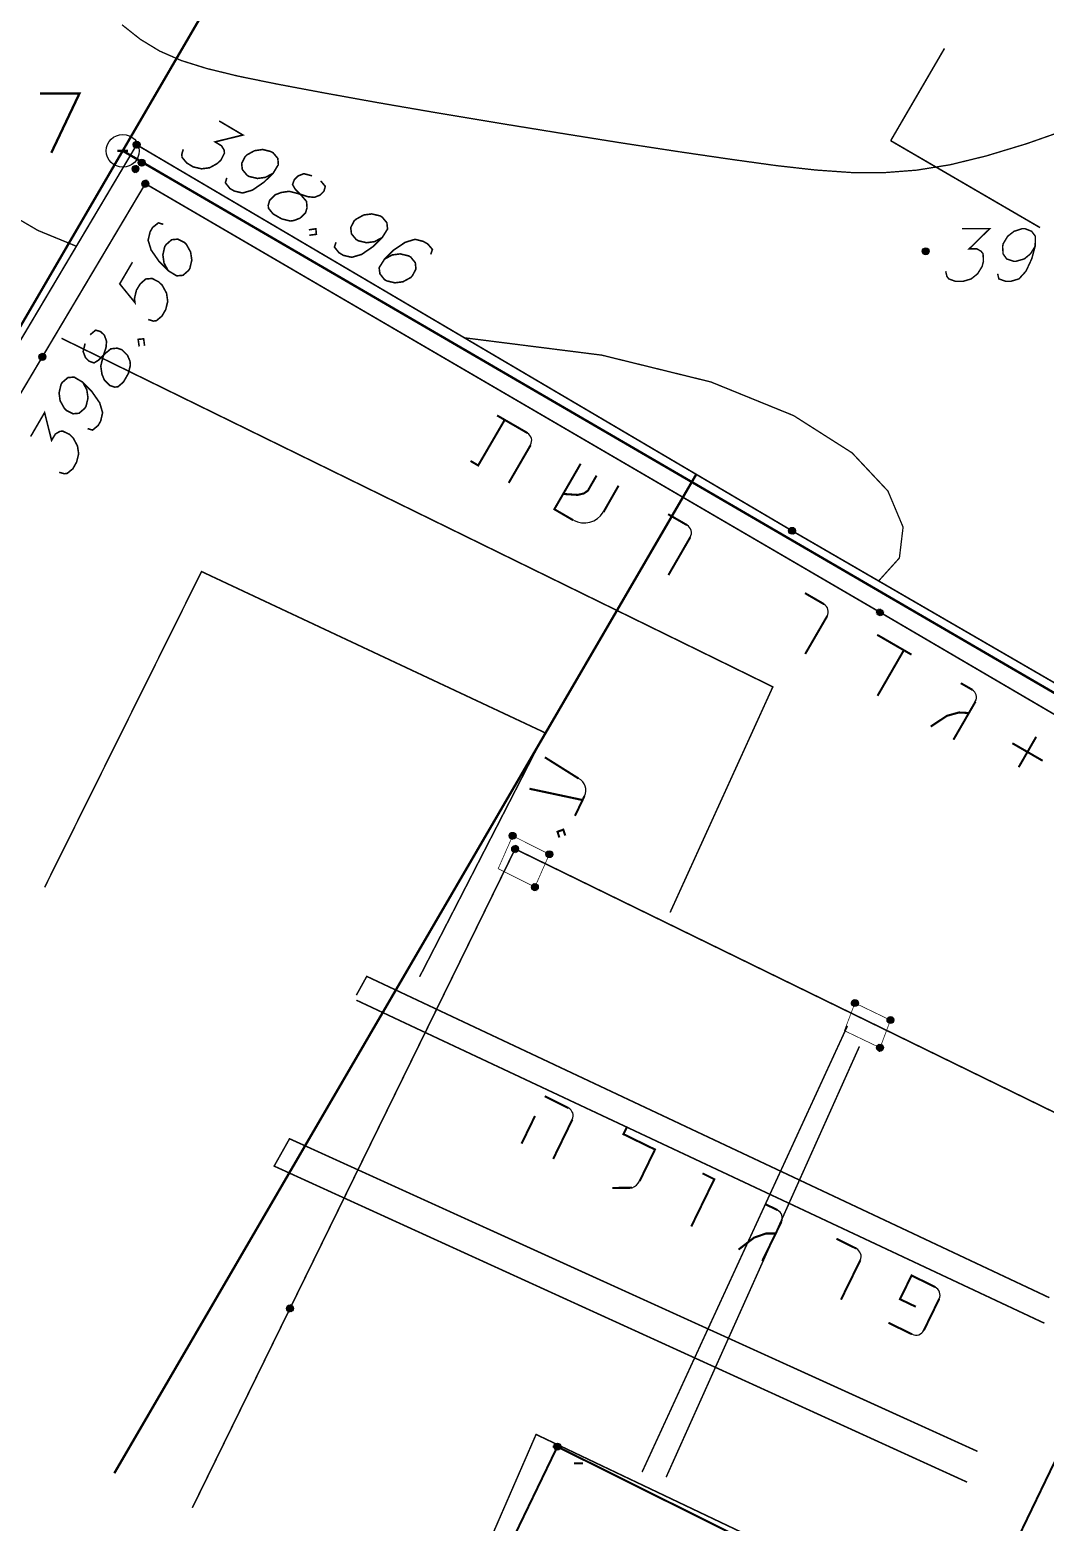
# Model space of a CAD drawing. Extents: x 489 to 720, y 1028 to 1176.
# Drawn here: x 604.93 to 612.65, y 1127.26 to 1138.61 of the extents above; entities that cross this region are included whole.
import ezdxf

# ---------------------------------------------------------------- set-up
doc = ezdxf.new("R2010")
doc.units = 0
doc.header["$MEASUREMENT"] = 0
for name, color, linetype in [('1501-BAIT', 7, 'Continuous'), ('1501-GADER-EZ', 7, 'Continuous'), ('1501-GADER-RESET', 7, 'Continuous'), ('1501-KIR-BETON', 7, 'Continuous'), ('1501-KOLONNA', 7, 'Continuous'), ('1501-PERGULA', 7, 'Continuous'), ('1501-TOPO', 7, 'Continuous'), ('1506', 7, 'Continuous'), ('1507', 7, 'Continuous'), ('2200-BAIT', 7, 'Continuous'), ('2200-KOLONNA', 7, 'Continuous'), ('2602-KIR-BETON', 7, 'Continuous'), ('5206-PERGULA', 7, 'Continuous'), ('KAV-BINIAN', 7, 'Continuous'), ('M1602', 7, 'Continuous')]:
    doc.layers.add(name, color=color, linetype=linetype)

msp = doc.modelspace()

# ---------------------------------------------------------------- hatches: boundary and pattern name
at = {"layer": '1501-BAIT', "linetype": 'Continuous', "ltscale": 0.045455}
for points in [[(608.915, 1127.822), (608.922, 1127.851), (608.913, 1127.832)], [(608.922, 1127.851), (608.913, 1127.832), (608.916, 1127.843)], [(608.92, 1127.813), (608.932, 1127.855), (608.915, 1127.822)], [(608.932, 1127.855), (608.915, 1127.822), (608.922, 1127.851)], [(608.928, 1127.807), (608.942, 1127.857), (608.92, 1127.813)], [(608.942, 1127.857), (608.92, 1127.813), (608.932, 1127.855)], [(608.952, 1127.854), (608.928, 1127.807), (608.942, 1127.857)], [(608.938, 1127.804), (608.952, 1127.854), (608.928, 1127.807)], [(608.96, 1127.848), (608.938, 1127.804), (608.952, 1127.854)], [(608.949, 1127.806), (608.96, 1127.848), (608.938, 1127.804)], [(608.965, 1127.839), (608.949, 1127.806), (608.96, 1127.848)], [(608.957, 1127.811), (608.965, 1127.839), (608.949, 1127.806)], [(608.966, 1127.829), (608.957, 1127.811), (608.965, 1127.839)], [(608.963, 1127.819), (608.966, 1127.829), (608.957, 1127.811)]]:
    msp.add_hatch(color=7, dxfattribs=at).paths.add_polyline_path(points, flags=0)
at = {"layer": '1501-GADER-EZ', "linetype": 'Continuous', "ltscale": 0.045455}
for points in [[(605.71, 1137.561), (605.755, 1137.535), (605.707, 1137.552)], [(605.755, 1137.535), (605.707, 1137.552), (605.749, 1137.527)], [(605.707, 1137.552), (605.749, 1137.527), (605.708, 1137.541)], [(605.749, 1137.527), (605.708, 1137.541), (605.74, 1137.522)], [(605.708, 1137.541), (605.74, 1137.522), (605.712, 1137.531)], [(605.717, 1137.569), (605.759, 1137.544), (605.71, 1137.561)], [(605.759, 1137.544), (605.71, 1137.561), (605.755, 1137.535)], [(605.74, 1137.522), (605.712, 1137.531), (605.729, 1137.522)], [(605.712, 1137.531), (605.729, 1137.522), (605.72, 1137.524)], [(605.726, 1137.573), (605.759, 1137.554), (605.717, 1137.569)], [(605.759, 1137.554), (605.717, 1137.569), (605.759, 1137.544)], [(605.736, 1137.573), (605.754, 1137.564), (605.726, 1137.573)], [(605.754, 1137.564), (605.726, 1137.573), (605.759, 1137.554)], [(605.746, 1137.571), (605.736, 1137.573), (605.754, 1137.564)]]:
    msp.add_hatch(color=7, dxfattribs=at).paths.add_polyline_path(points, flags=0)
at = {"layer": '1501-GADER-RESET', "linetype": 'Continuous', "ltscale": 0.045455}
for points in [[(605.759, 1137.58), (605.774, 1137.621), (605.754, 1137.589)], [(605.774, 1137.621), (605.754, 1137.589), (605.765, 1137.616)], [(605.754, 1137.589), (605.765, 1137.616), (605.754, 1137.599)], [(605.765, 1137.616), (605.754, 1137.599), (605.758, 1137.609)], [(605.767, 1137.573), (605.784, 1137.622), (605.759, 1137.58)], [(605.784, 1137.622), (605.759, 1137.58), (605.774, 1137.621)], [(605.793, 1137.619), (605.767, 1137.573), (605.784, 1137.622)], [(605.777, 1137.57), (605.793, 1137.619), (605.767, 1137.573)], [(605.801, 1137.612), (605.777, 1137.57), (605.793, 1137.619)], [(605.787, 1137.57), (605.801, 1137.612), (605.777, 1137.57)], [(605.805, 1137.603), (605.787, 1137.57), (605.801, 1137.612)], [(605.796, 1137.574), (605.805, 1137.603), (605.787, 1137.57)], [(605.807, 1137.593), (605.796, 1137.574), (605.805, 1137.603)], [(605.803, 1137.582), (605.807, 1137.593), (605.796, 1137.574)]]:
    msp.add_hatch(color=138, dxfattribs=at).paths.add_polyline_path(points, flags=0)
at = {"layer": '1501-KIR-BETON', "linetype": 'Continuous', "ltscale": 0.045455}
for points in [[(605.717, 1137.727), (605.726, 1137.754), (605.716, 1137.737)], [(605.726, 1137.754), (605.716, 1137.737), (605.719, 1137.746)], [(605.721, 1137.718), (605.735, 1137.759), (605.717, 1137.727)], [(605.735, 1137.759), (605.717, 1137.727), (605.726, 1137.754)], [(605.729, 1137.711), (605.746, 1137.759), (605.721, 1137.718)], [(605.746, 1137.759), (605.721, 1137.718), (605.735, 1137.759)], [(605.755, 1137.755), (605.729, 1137.711), (605.746, 1137.759)], [(605.738, 1137.707), (605.755, 1137.755), (605.729, 1137.711)], [(605.763, 1137.748), (605.738, 1137.707), (605.755, 1137.755)], [(605.749, 1137.707), (605.763, 1137.748), (605.738, 1137.707)], [(605.768, 1137.739), (605.749, 1137.707), (605.763, 1137.748)], [(605.758, 1137.712), (605.768, 1137.739), (605.749, 1137.707)], [(605.768, 1137.729), (605.758, 1137.712), (605.768, 1137.739)], [(605.765, 1137.72), (605.768, 1137.729), (605.758, 1137.712)], [(605.785, 1137.449), (605.83, 1137.422), (605.782, 1137.439)], [(605.83, 1137.422), (605.782, 1137.439), (605.824, 1137.414)], [(605.782, 1137.439), (605.824, 1137.414), (605.783, 1137.429)], [(605.824, 1137.414), (605.783, 1137.429), (605.815, 1137.41)], [(605.783, 1137.429), (605.815, 1137.41), (605.787, 1137.42)], [(605.792, 1137.456), (605.834, 1137.432), (605.785, 1137.449)], [(605.834, 1137.432), (605.785, 1137.449), (605.83, 1137.422)], [(605.815, 1137.41), (605.787, 1137.42), (605.804, 1137.41)], [(605.787, 1137.42), (605.804, 1137.41), (605.795, 1137.413)], [(605.802, 1137.461), (605.834, 1137.443), (605.792, 1137.456)], [(605.834, 1137.443), (605.792, 1137.456), (605.834, 1137.432)], [(605.812, 1137.462), (605.829, 1137.452), (605.802, 1137.461)], [(605.829, 1137.452), (605.802, 1137.461), (605.834, 1137.443)], [(605.821, 1137.459), (605.812, 1137.462), (605.829, 1137.452)], [(605.002, 1136.132), (605.047, 1136.105), (604.999, 1136.123)], [(605.047, 1136.105), (604.999, 1136.123), (605.04, 1136.098)], [(604.999, 1136.123), (605.04, 1136.098), (604.999, 1136.113)], [(605.04, 1136.098), (604.999, 1136.113), (605.03, 1136.094)], [(604.999, 1136.113), (605.03, 1136.094), (605.003, 1136.103)], [(605.009, 1136.14), (605.051, 1136.115), (605.002, 1136.132)], [(605.051, 1136.115), (605.002, 1136.132), (605.047, 1136.105)], [(605.03, 1136.094), (605.003, 1136.103), (605.02, 1136.093)], [(605.003, 1136.103), (605.02, 1136.093), (605.011, 1136.096)], [(605.018, 1136.145), (605.05, 1136.126), (605.009, 1136.14)], [(605.05, 1136.126), (605.009, 1136.14), (605.051, 1136.115)], [(605.028, 1136.145), (605.045, 1136.135), (605.018, 1136.145)], [(605.045, 1136.135), (605.018, 1136.145), (605.05, 1136.126)], [(605.037, 1136.141), (605.028, 1136.145), (605.045, 1136.135)], [(610.699, 1134.789), (610.708, 1134.816), (610.697, 1134.799)], [(610.708, 1134.816), (610.697, 1134.799), (610.701, 1134.809)], [(610.703, 1134.78), (610.717, 1134.821), (610.699, 1134.789)], [(610.717, 1134.821), (610.699, 1134.789), (610.708, 1134.816)], [(610.71, 1134.773), (610.727, 1134.822), (610.703, 1134.78)], [(610.727, 1134.822), (610.703, 1134.78), (610.717, 1134.821)], [(610.737, 1134.819), (610.71, 1134.773), (610.727, 1134.822)], [(610.72, 1134.77), (610.737, 1134.819), (610.71, 1134.773)], [(610.745, 1134.812), (610.72, 1134.77), (610.737, 1134.819)], [(610.73, 1134.77), (610.745, 1134.812), (610.72, 1134.77)], [(610.75, 1134.803), (610.73, 1134.77), (610.745, 1134.812)], [(610.74, 1134.774), (610.75, 1134.803), (610.73, 1134.77)], [(610.75, 1134.791), (610.74, 1134.774), (610.75, 1134.803)], [(610.746, 1134.782), (610.75, 1134.791), (610.74, 1134.774)], [(611.371, 1134.16), (611.386, 1134.202), (611.367, 1134.169)], [(611.386, 1134.202), (611.367, 1134.169), (611.377, 1134.197)], [(611.367, 1134.169), (611.377, 1134.197), (611.367, 1134.179)], [(611.377, 1134.197), (611.367, 1134.179), (611.37, 1134.189)], [(611.379, 1134.153), (611.396, 1134.202), (611.371, 1134.16)], [(611.396, 1134.202), (611.371, 1134.16), (611.386, 1134.202)], [(611.405, 1134.198), (611.379, 1134.153), (611.396, 1134.202)], [(611.388, 1134.149), (611.405, 1134.198), (611.379, 1134.153)], [(611.413, 1134.191), (611.388, 1134.149), (611.405, 1134.198)], [(611.4, 1134.151), (611.413, 1134.191), (611.388, 1134.149)], [(611.418, 1134.182), (611.4, 1134.151), (611.413, 1134.191)], [(611.409, 1134.155), (611.418, 1134.182), (611.4, 1134.151)], [(611.419, 1134.172), (611.409, 1134.155), (611.418, 1134.182)], [(611.416, 1134.163), (611.419, 1134.172), (611.409, 1134.155)]]:
    msp.add_hatch(color=18, dxfattribs=at).paths.add_polyline_path(points, flags=0)
at = {"layer": '1501-KOLONNA', "linetype": 'Continuous', "ltscale": 0.045455}
for points in [[(608.575, 1132.468), (608.582, 1132.496), (608.574, 1132.478)], [(608.582, 1132.496), (608.574, 1132.478), (608.576, 1132.488)], [(608.579, 1132.459), (608.591, 1132.501), (608.575, 1132.468)], [(608.591, 1132.501), (608.575, 1132.468), (608.582, 1132.496)], [(608.587, 1132.453), (608.601, 1132.502), (608.579, 1132.459)], [(608.601, 1132.502), (608.579, 1132.459), (608.591, 1132.501)], [(608.611, 1132.499), (608.587, 1132.453), (608.601, 1132.502)], [(608.597, 1132.449), (608.611, 1132.499), (608.587, 1132.453)], [(608.619, 1132.494), (608.597, 1132.449), (608.611, 1132.499)], [(608.608, 1132.451), (608.619, 1132.494), (608.597, 1132.449)], [(608.625, 1132.485), (608.608, 1132.451), (608.619, 1132.494)], [(608.617, 1132.456), (608.625, 1132.485), (608.608, 1132.451)], [(608.626, 1132.474), (608.617, 1132.456), (608.625, 1132.485)], [(608.622, 1132.464), (608.626, 1132.474), (608.617, 1132.456)], [(608.854, 1132.328), (608.862, 1132.356), (608.853, 1132.338)], [(608.862, 1132.356), (608.853, 1132.338), (608.857, 1132.347)], [(608.86, 1132.319), (608.871, 1132.361), (608.854, 1132.328)], [(608.871, 1132.361), (608.854, 1132.328), (608.862, 1132.356)], [(608.868, 1132.312), (608.882, 1132.362), (608.86, 1132.319)], [(608.882, 1132.362), (608.86, 1132.319), (608.871, 1132.361)], [(608.892, 1132.36), (608.868, 1132.312), (608.882, 1132.362)], [(608.878, 1132.31), (608.892, 1132.36), (608.868, 1132.312)], [(608.9, 1132.353), (608.878, 1132.31), (608.892, 1132.36)], [(608.888, 1132.311), (608.9, 1132.353), (608.878, 1132.31)], [(608.904, 1132.344), (608.888, 1132.311), (608.9, 1132.353)], [(608.897, 1132.315), (608.904, 1132.344), (608.888, 1132.311)], [(608.905, 1132.334), (608.897, 1132.315), (608.904, 1132.344)], [(608.903, 1132.324), (608.905, 1132.334), (608.897, 1132.315)], [(608.743, 1132.086), (608.794, 1132.074), (608.745, 1132.096)], [(608.745, 1132.076), (608.787, 1132.066), (608.743, 1132.086)], [(608.787, 1132.066), (608.743, 1132.086), (608.794, 1132.074)], [(608.745, 1132.096), (608.796, 1132.085), (608.751, 1132.104)], [(608.794, 1132.074), (608.745, 1132.096), (608.796, 1132.085)], [(608.751, 1132.068), (608.779, 1132.061), (608.745, 1132.076)], [(608.779, 1132.061), (608.745, 1132.076), (608.787, 1132.066)], [(608.751, 1132.104), (608.794, 1132.095), (608.76, 1132.11)], [(608.796, 1132.085), (608.751, 1132.104), (608.794, 1132.095)], [(608.76, 1132.11), (608.788, 1132.104), (608.77, 1132.112)], [(608.794, 1132.095), (608.76, 1132.11), (608.788, 1132.104)], [(608.788, 1132.104), (608.77, 1132.112), (608.78, 1132.11)], [(608.759, 1132.062), (608.769, 1132.06), (608.751, 1132.068)], [(608.769, 1132.06), (608.751, 1132.068), (608.779, 1132.061)], [(611.177, 1131.196), (611.185, 1131.224), (611.176, 1131.206)], [(611.185, 1131.224), (611.176, 1131.206), (611.178, 1131.216)], [(611.183, 1131.187), (611.194, 1131.229), (611.177, 1131.196)], [(611.194, 1131.229), (611.177, 1131.196), (611.185, 1131.224)], [(611.191, 1131.181), (611.204, 1131.231), (611.183, 1131.187)], [(611.204, 1131.231), (611.183, 1131.187), (611.194, 1131.229)], [(611.213, 1131.228), (611.191, 1131.181), (611.204, 1131.231)], [(611.201, 1131.178), (611.213, 1131.228), (611.191, 1131.181)], [(611.222, 1131.222), (611.201, 1131.178), (611.213, 1131.228)], [(611.211, 1131.18), (611.222, 1131.222), (611.201, 1131.178)], [(611.227, 1131.213), (611.211, 1131.18), (611.222, 1131.222)], [(611.22, 1131.185), (611.227, 1131.213), (611.211, 1131.18)], [(611.228, 1131.203), (611.22, 1131.185), (611.227, 1131.213)], [(611.226, 1131.193), (611.228, 1131.203), (611.22, 1131.185)], [(611.447, 1131.065), (611.455, 1131.094), (611.446, 1131.076)], [(611.455, 1131.094), (611.446, 1131.076), (611.449, 1131.086)], [(611.453, 1131.056), (611.463, 1131.099), (611.447, 1131.065)], [(611.463, 1131.099), (611.447, 1131.065), (611.455, 1131.094)], [(611.461, 1131.051), (611.474, 1131.101), (611.453, 1131.056)], [(611.474, 1131.101), (611.453, 1131.056), (611.463, 1131.099)], [(611.484, 1131.098), (611.461, 1131.051), (611.474, 1131.101)], [(611.471, 1131.048), (611.484, 1131.098), (611.461, 1131.051)], [(611.492, 1131.091), (611.471, 1131.048), (611.484, 1131.098)], [(611.482, 1131.049), (611.492, 1131.091), (611.471, 1131.048)], [(611.497, 1131.084), (611.482, 1131.049), (611.492, 1131.091)], [(611.491, 1131.055), (611.497, 1131.084), (611.482, 1131.049)], [(611.499, 1131.073), (611.491, 1131.055), (611.497, 1131.084)], [(611.496, 1131.063), (611.499, 1131.073), (611.491, 1131.055)], [(611.366, 1130.863), (611.417, 1130.855), (611.368, 1130.873)], [(611.369, 1130.853), (611.412, 1130.846), (611.366, 1130.863)], [(611.412, 1130.846), (611.366, 1130.863), (611.417, 1130.855)], [(611.368, 1130.873), (611.419, 1130.865), (611.374, 1130.882)], [(611.417, 1130.855), (611.368, 1130.873), (611.419, 1130.865)], [(611.375, 1130.845), (611.403, 1130.84), (611.369, 1130.853)], [(611.403, 1130.84), (611.369, 1130.853), (611.412, 1130.846)], [(611.374, 1130.882), (611.417, 1130.874), (611.382, 1130.888)], [(611.419, 1130.865), (611.374, 1130.882), (611.417, 1130.874)], [(611.383, 1130.839), (611.393, 1130.838), (611.375, 1130.845)], [(611.393, 1130.838), (611.375, 1130.845), (611.403, 1130.84)], [(611.382, 1130.888), (611.411, 1130.884), (611.392, 1130.89)], [(611.417, 1130.874), (611.382, 1130.888), (611.411, 1130.884)], [(611.411, 1130.884), (611.392, 1130.89), (611.402, 1130.889)]]:
    msp.add_hatch(color=7, dxfattribs=at).paths.add_polyline_path(points, flags=0)
at = {"layer": '1501-PERGULA', "linetype": 'Continuous', "ltscale": 0.045455}
for points in [[(608.595, 1132.387), (608.643, 1132.364), (608.593, 1132.378)], [(608.643, 1132.364), (608.593, 1132.378), (608.637, 1132.356)], [(608.593, 1132.378), (608.637, 1132.356), (608.594, 1132.368)], [(608.637, 1132.356), (608.594, 1132.368), (608.628, 1132.351)], [(608.594, 1132.368), (608.628, 1132.351), (608.6, 1132.359)], [(608.602, 1132.396), (608.645, 1132.374), (608.595, 1132.387)], [(608.645, 1132.374), (608.595, 1132.387), (608.643, 1132.364)], [(608.628, 1132.351), (608.6, 1132.359), (608.618, 1132.349)], [(608.6, 1132.359), (608.618, 1132.349), (608.608, 1132.352)], [(608.611, 1132.401), (608.644, 1132.385), (608.602, 1132.396)], [(608.644, 1132.385), (608.602, 1132.396), (608.645, 1132.374)], [(608.621, 1132.402), (608.64, 1132.394), (608.611, 1132.401)], [(608.64, 1132.394), (608.611, 1132.401), (608.644, 1132.385)], [(608.63, 1132.399), (608.621, 1132.402), (608.64, 1132.394)], [(606.89, 1128.902), (606.934, 1128.88), (606.884, 1128.894)], [(606.899, 1128.906), (606.933, 1128.89), (606.89, 1128.902)], [(606.933, 1128.89), (606.89, 1128.902), (606.934, 1128.88)], [(606.909, 1128.909), (606.927, 1128.899), (606.899, 1128.906)], [(606.927, 1128.899), (606.899, 1128.906), (606.933, 1128.89)], [(606.919, 1128.905), (606.909, 1128.909), (606.927, 1128.899)], [(606.884, 1128.894), (606.932, 1128.87), (606.882, 1128.884)], [(606.932, 1128.87), (606.882, 1128.884), (606.925, 1128.862)], [(606.882, 1128.884), (606.925, 1128.862), (606.883, 1128.873)], [(606.925, 1128.862), (606.883, 1128.873), (606.916, 1128.857)], [(606.883, 1128.873), (606.916, 1128.857), (606.887, 1128.864)], [(606.934, 1128.88), (606.884, 1128.894), (606.932, 1128.87)], [(606.916, 1128.857), (606.887, 1128.864), (606.905, 1128.855)], [(606.887, 1128.864), (606.905, 1128.855), (606.896, 1128.859)]]:
    msp.add_hatch(color=136, dxfattribs=at).paths.add_polyline_path(points, flags=0)
at = {"layer": '1501-TOPO', "linetype": 'Continuous', "ltscale": 0.045455}
for points in [[(611.716, 1136.932), (611.716, 1136.912), (611.713, 1136.922)], [(611.721, 1136.94), (611.721, 1136.903), (611.716, 1136.932)], [(611.721, 1136.903), (611.716, 1136.932), (611.716, 1136.912)], [(611.729, 1136.946), (611.729, 1136.897), (611.721, 1136.94)], [(611.729, 1136.897), (611.721, 1136.94), (611.721, 1136.903)], [(611.74, 1136.948), (611.74, 1136.896), (611.729, 1136.946)], [(611.74, 1136.896), (611.729, 1136.946), (611.729, 1136.897)], [(611.75, 1136.946), (611.75, 1136.897), (611.74, 1136.948)], [(611.75, 1136.897), (611.74, 1136.948), (611.74, 1136.896)], [(611.759, 1136.94), (611.759, 1136.903), (611.75, 1136.946)], [(611.759, 1136.903), (611.75, 1136.946), (611.75, 1136.897)], [(611.765, 1136.932), (611.765, 1136.912), (611.759, 1136.94)], [(611.765, 1136.912), (611.759, 1136.94), (611.759, 1136.903)], [(611.767, 1136.922), (611.765, 1136.932), (611.765, 1136.912)]]:
    msp.add_hatch(color=7, dxfattribs=at).paths.add_polyline_path(points, flags=0)

# ---------------------------------------------------------------- linework, layer by layer
at = {"color": 214, "linetype": 'Continuous', "ltscale": 0.045455, "const_width": 0.0182}
msp.add_lwpolyline([(605.007, 1138.122), (605.307, 1138.122), (605.093, 1137.671)], dxfattribs=at)
at = {"color": 18, "linetype": 'Continuous', "ltscale": 0.045455, "const_width": 0.012}
for points in [[(606.369, 1137.913), (606.55, 1137.806), (606.338, 1137.754), (606.387, 1137.724), (606.407, 1137.691), (606.409, 1137.668), (606.383, 1137.616), (606.354, 1137.589), (606.296, 1137.557), (606.235, 1137.549), (606.171, 1137.564), (606.122, 1137.594), (606.087, 1137.636), (606.085, 1137.66), (606.096, 1137.697)], [(606.779, 1137.515), (606.72, 1137.484), (606.66, 1137.476), (606.596, 1137.491), (606.58, 1137.501), (606.545, 1137.544), (606.54, 1137.59), (606.566, 1137.641), (606.58, 1137.655), (606.638, 1137.687), (606.7, 1137.696), (606.763, 1137.68), (606.779, 1137.671), (606.815, 1137.628), (606.819, 1137.581), (606.779, 1137.515), (606.709, 1137.447), (606.622, 1137.387), (606.547, 1137.365), (606.484, 1137.38), (606.451, 1137.399), (606.416, 1137.443), (606.427, 1137.48)], [(607.075, 1137.496), (607.012, 1137.512), (606.967, 1137.494), (606.94, 1137.466), (606.927, 1137.429), (606.946, 1137.396), (606.997, 1137.343), (607.033, 1137.301), (607.037, 1137.253), (607.026, 1137.215), (606.984, 1137.174), (606.938, 1137.156), (606.909, 1137.152), (606.845, 1137.168), (606.779, 1137.206), (606.744, 1137.249), (606.742, 1137.272), (606.753, 1137.31), (606.796, 1137.352), (606.841, 1137.369), (606.901, 1137.378), (606.965, 1137.362), (607.044, 1137.337), (607.092, 1137.332), (607.136, 1137.349), (607.165, 1137.378), (607.176, 1137.415), (607.141, 1137.457)], [(607.609, 1137.027), (607.55, 1136.995), (607.49, 1136.987), (607.426, 1137.002), (607.41, 1137.012), (607.375, 1137.054), (607.369, 1137.102), (607.395, 1137.153), (607.41, 1137.166), (607.468, 1137.198), (607.529, 1137.206), (607.593, 1137.191), (607.609, 1137.181), (607.644, 1137.139), (607.649, 1137.091), (607.609, 1137.027), (607.538, 1136.957), (607.452, 1136.898), (607.377, 1136.876), (607.313, 1136.891), (607.28, 1136.911), (607.245, 1136.954), (607.257, 1136.99)], [(605.944, 1137.127), (605.907, 1137.138), (605.863, 1137.103), (605.844, 1137.07), (605.829, 1137.006), (605.852, 1136.931), (605.912, 1136.845), (605.982, 1136.774), (606.046, 1136.735), (606.094, 1136.739), (606.136, 1136.776), (606.146, 1136.791), (606.161, 1136.855), (606.152, 1136.916), (606.12, 1136.974), (606.107, 1136.988), (606.055, 1137.014), (606.008, 1137.01), (605.966, 1136.973), (605.955, 1136.957), (605.941, 1136.894), (605.95, 1136.832), (605.982, 1136.774)], [(607.051, 1137.085), (607.104, 1137.093), (607.108, 1137.051), (607.054, 1137.044)], [(607.977, 1136.898), (607.99, 1136.936), (607.954, 1136.978), (607.921, 1136.997), (607.858, 1137.013), (607.783, 1136.99), (607.695, 1136.931), (607.626, 1136.862), (607.585, 1136.797), (607.591, 1136.751), (607.625, 1136.707), (607.642, 1136.697), (607.705, 1136.682), (607.766, 1136.69), (607.825, 1136.722), (607.838, 1136.736), (607.865, 1136.787), (607.86, 1136.835), (607.825, 1136.878), (607.809, 1136.887), (607.745, 1136.902), (607.684, 1136.894), (607.626, 1136.862)], [(605.71, 1136.839), (605.613, 1136.674), (605.729, 1136.531), (605.725, 1136.562), (605.74, 1136.626), (605.769, 1136.674), (605.811, 1136.711), (605.859, 1136.715), (605.91, 1136.689), (605.937, 1136.662), (605.969, 1136.603), (605.978, 1136.541), (605.963, 1136.479), (605.934, 1136.429), (605.892, 1136.394), (605.868, 1136.391), (605.83, 1136.403)], [(605.35, 1136.221), (605.335, 1136.159), (605.353, 1136.113), (605.38, 1136.086), (605.418, 1136.073), (605.451, 1136.093), (605.503, 1136.145), (605.546, 1136.18), (605.593, 1136.185), (605.63, 1136.173), (605.672, 1136.131), (605.691, 1136.087), (605.694, 1136.056), (605.679, 1135.993), (605.641, 1135.927), (605.599, 1135.891), (605.575, 1135.889), (605.537, 1135.901), (605.496, 1135.943), (605.478, 1135.987), (605.469, 1136.048), (605.484, 1136.112), (605.509, 1136.191), (605.513, 1136.238), (605.496, 1136.284), (605.468, 1136.311), (605.43, 1136.322), (605.388, 1136.287)], [(605.761, 1136.198), (605.753, 1136.252), (605.795, 1136.256), (605.802, 1136.203)], [(605.332, 1135.926), (605.363, 1135.868), (605.372, 1135.806), (605.357, 1135.743), (605.347, 1135.727), (605.304, 1135.69), (605.258, 1135.686), (605.207, 1135.712), (605.193, 1135.726), (605.16, 1135.785), (605.152, 1135.845), (605.167, 1135.909), (605.176, 1135.924), (605.219, 1135.961), (605.266, 1135.965), (605.332, 1135.926), (605.401, 1135.855), (605.461, 1135.769), (605.483, 1135.694), (605.468, 1135.63), (605.449, 1135.597), (605.407, 1135.562), (605.369, 1135.573)], [(604.936, 1135.513), (605.042, 1135.695), (605.095, 1135.484), (605.124, 1135.532), (605.158, 1135.552), (605.18, 1135.554), (605.232, 1135.529), (605.26, 1135.501), (605.292, 1135.441), (605.301, 1135.381), (605.285, 1135.318), (605.257, 1135.268), (605.213, 1135.232), (605.191, 1135.23), (605.153, 1135.241)]]:
    msp.add_lwpolyline(points, dxfattribs=at)
at = {"color": 250, "linetype": 'Continuous', "ltscale": 0.045455}
for points, const_width in [([(612.017, 1137.094), (612.227, 1137.094), (612.071, 1136.941), (612.128, 1136.941), (612.161, 1136.922), (612.176, 1136.903), (612.179, 1136.846), (612.169, 1136.807), (612.135, 1136.751), (612.086, 1136.712), (612.024, 1136.693), (611.967, 1136.693), (611.915, 1136.712), (611.901, 1136.731), (611.892, 1136.77)], 0.0112), ([(612.572, 1136.96), (612.537, 1136.903), (612.49, 1136.864), (612.427, 1136.846), (612.408, 1136.846), (612.355, 1136.864), (612.328, 1136.903), (612.325, 1136.96), (612.329, 1136.979), (612.363, 1137.036), (612.412, 1137.074), (612.475, 1137.094), (612.494, 1137.094), (612.545, 1137.074), (612.574, 1137.036), (612.572, 1136.96), (612.546, 1136.864), (612.502, 1136.77), (612.449, 1136.712), (612.386, 1136.693), (612.349, 1136.693), (612.296, 1136.712), (612.287, 1136.751)], 0.0112), ([(605.171, 1136.26), (610.578, 1133.609), (609.797, 1131.893)], 0.0112), ([(608.54, 1135.64), (608.338, 1135.293), (608.28, 1135.327)], 0.0158), ([(608.712, 1135.54), (608.482, 1135.673)], 0.0158), ([(608.57, 1135.16), (608.737, 1135.448)], 0.0158), ([(609.117, 1135.306), (608.917, 1134.96), (609.061, 1134.876)], 0.0158), ([(608.984, 1135.076), (609.095, 1135.069), (609.141, 1135.08), (609.172, 1135.101), (609.238, 1135.216)], 0.0158), ([(609.29, 1134.937), (609.405, 1135.139)], 0.0158), ([(609.926, 1134.839), (609.782, 1134.922)], 0.0158), ([(609.784, 1134.459), (609.951, 1134.748)], 0.0158), ([(605.042, 1132.084), (606.235, 1134.486), (608.846, 1133.26), (607.893, 1131.404)], 0.0112), ([(610.967, 1134.238), (610.822, 1134.322)], 0.0158), ([(610.824, 1133.859), (610.991, 1134.147)], 0.0158), ([(611.371, 1134.005), (611.632, 1133.854)], 0.0158), ([(611.574, 1133.888), (611.374, 1133.541)], 0.0158), ([(612.094, 1133.587), (612.007, 1133.637)], 0.0158), ([(611.951, 1133.207), (612.118, 1133.496)], 0.0158), ([(611.778, 1133.307), (611.902, 1133.389), (611.993, 1133.414), (612.068, 1133.41)], 0.0158), ([(612.447, 1132.998), (612.58, 1133.229)], 0.0158), ([(612.629, 1133.047), (612.399, 1133.18)], 0.0158), ([(609.101, 1132.912), (608.845, 1133.073)], 0.0158), ([(608.728, 1132.834), (609.132, 1132.748)], 0.0158), ([(609.074, 1132.628), (609.146, 1132.778)], 0.0158), ([(608.955, 1132.463), (608.941, 1132.507), (608.985, 1132.523), (609, 1132.478)], 0.0158), ([(612.68, 1128.963), (607.491, 1131.407), (607.412, 1131.264)], 0.0112), ([(607.412, 1131.226), (612.642, 1128.769)], 0.0112), ([(609.584, 1127.637), (611.145, 1131.03)], 0.0112), ([(609.767, 1127.598), (611.236, 1130.874)], 0.0112), ([(609.024, 1130.406), (608.844, 1130.495)], 0.0158), ([(608.668, 1130.135), (608.77, 1130.345)], 0.0158), ([(608.908, 1130.018), (609.054, 1130.318)], 0.0158), ([(609.565, 1129.849), (609.682, 1130.09), (609.442, 1130.207), (609.471, 1130.266)], 0.0158), ([(612.055, 1127.56), (606.787, 1129.964), (606.904, 1130.172), (612.134, 1127.794)], 0.0112), ([(609.358, 1129.798), (609.507, 1129.799)], 0.0158), ([(610.043, 1129.909), (610.133, 1129.864), (609.958, 1129.505)], 0.0158), ([(610.612, 1129.63), (610.522, 1129.674)], 0.0158), ([(610.497, 1129.241), (610.643, 1129.54)], 0.0158), ([(610.317, 1129.329), (610.436, 1129.42), (610.525, 1129.451), (610.6, 1129.451)], 0.0158), ([(611.212, 1129.337), (611.062, 1129.411)], 0.0158), ([(611.096, 1128.948), (611.243, 1129.248)], 0.0158), ([(611.812, 1129.044), (611.633, 1129.132), (611.544, 1128.952), (611.665, 1128.894)], 0.0158), ([(611.726, 1128.715), (611.843, 1128.955)], 0.0158), ([(611.457, 1128.772), (611.636, 1128.685)], 0.0158), ([(608.167, 1126.519), (608.778, 1127.923), (611.587, 1126.585)], 0.0112)]:
    msp.add_lwpolyline(points, dxfattribs=dict(at, const_width=const_width))
for centre, radius, start, end in [((608.679, 1135.482), 0.0659, 330.0018, 419.9963), ((609.145, 1135.021), 0.166, 239.9963, 329.9963), ((609.893, 1134.781), 0.0659, 330.0018, 419.9963), ((610.933, 1134.18), 0.0659, 330.0018, 419.9963), ((612.06, 1133.53), 0.0659, 330.0018, 419.9963), ((609.057, 1132.822), 0.1, 333.9569, 423.9569), ((608.994, 1130.347), 0.0659, 333.9624, 423.9569), ((609.475, 1129.894), 0.1, 288.9624, 333.9624), ((610.584, 1129.57), 0.0659, 333.9624, 423.9569), ((611.183, 1129.277), 0.0659, 333.9624, 423.9569), ((611.783, 1128.984), 0.0659, 333.9624, 423.9569), ((611.666, 1128.744), 0.0659, 243.9569, 333.9569)]:
    msp.add_arc(centre, radius, start, end, dxfattribs=at)
at = {"layer": '1501-BAIT', "color": 7, "linetype": 'Continuous', "ltscale": 0.045455, "const_width": 0.0158}
msp.add_lwpolyline([(608.904, 1127.83), (608.975, 1127.83)], dxfattribs=at)
at = {"layer": '1501-BAIT', "color": 7, "linetype": 'Continuous', "ltscale": 0.045455}
for points in [[(608.915, 1127.822), (608.922, 1127.851), (608.913, 1127.832)], [(608.922, 1127.851), (608.913, 1127.832), (608.916, 1127.843)], [(608.92, 1127.813), (608.932, 1127.855), (608.915, 1127.822)], [(608.932, 1127.855), (608.915, 1127.822), (608.922, 1127.851)], [(608.928, 1127.807), (608.942, 1127.857), (608.92, 1127.813)], [(608.942, 1127.857), (608.92, 1127.813), (608.932, 1127.855)], [(608.952, 1127.854), (608.928, 1127.807), (608.942, 1127.857)], [(608.938, 1127.804), (608.952, 1127.854), (608.928, 1127.807)], [(608.96, 1127.848), (608.938, 1127.804), (608.952, 1127.854)], [(608.949, 1127.806), (608.96, 1127.848), (608.938, 1127.804)], [(608.965, 1127.839), (608.949, 1127.806), (608.96, 1127.848)], [(608.957, 1127.811), (608.965, 1127.839), (608.949, 1127.806)], [(608.966, 1127.829), (608.957, 1127.811), (608.965, 1127.839)], [(608.963, 1127.819), (608.966, 1127.829), (608.957, 1127.811)]]:
    msp.add_lwpolyline(points, dxfattribs=at)
msp.add_circle((608.94, 1127.83), 0.0261, dxfattribs=at)
at = {"layer": '1501-GADER-EZ', "color": 7, "linetype": 'Continuous', "ltscale": 0.045455}
for points in [[(605.71, 1137.561), (605.755, 1137.535), (605.707, 1137.552)], [(605.755, 1137.535), (605.707, 1137.552), (605.749, 1137.527)], [(605.707, 1137.552), (605.749, 1137.527), (605.708, 1137.541)], [(605.749, 1137.527), (605.708, 1137.541), (605.74, 1137.522)], [(605.708, 1137.541), (605.74, 1137.522), (605.712, 1137.531)], [(605.717, 1137.569), (605.759, 1137.544), (605.71, 1137.561)], [(605.759, 1137.544), (605.71, 1137.561), (605.755, 1137.535)], [(605.74, 1137.522), (605.712, 1137.531), (605.729, 1137.522)], [(605.712, 1137.531), (605.729, 1137.522), (605.72, 1137.524)], [(605.726, 1137.573), (605.759, 1137.554), (605.717, 1137.569)], [(605.759, 1137.554), (605.717, 1137.569), (605.759, 1137.544)], [(605.736, 1137.573), (605.754, 1137.564), (605.726, 1137.573)], [(605.754, 1137.564), (605.726, 1137.573), (605.759, 1137.554)], [(605.746, 1137.571), (605.736, 1137.573), (605.754, 1137.564)]]:
    msp.add_lwpolyline(points, dxfattribs=at)
at = {"layer": '1501-GADER-EZ', "color": 7, "linetype": 'Continuous', "ltscale": 0.045455, "const_width": 0.0055}
msp.add_lwpolyline([(605.721, 1137.548), (605.745, 1137.548)], dxfattribs=at)
at = {"layer": '1501-GADER-EZ', "color": 7, "linetype": 'Continuous', "ltscale": 0.045455}
msp.add_circle((605.733, 1137.548), 0.0261, dxfattribs=at)
at = {"layer": '1501-GADER-RESET', "color": 138, "linetype": 'Continuous', "ltscale": 0.045455}
for points in [[(605.759, 1137.58), (605.774, 1137.621), (605.754, 1137.589)], [(605.774, 1137.621), (605.754, 1137.589), (605.765, 1137.616)], [(605.754, 1137.589), (605.765, 1137.616), (605.754, 1137.599)], [(605.765, 1137.616), (605.754, 1137.599), (605.758, 1137.609)], [(605.767, 1137.573), (605.784, 1137.622), (605.759, 1137.58)], [(605.784, 1137.622), (605.759, 1137.58), (605.774, 1137.621)], [(605.793, 1137.619), (605.767, 1137.573), (605.784, 1137.622)], [(605.777, 1137.57), (605.793, 1137.619), (605.767, 1137.573)], [(605.801, 1137.612), (605.777, 1137.57), (605.793, 1137.619)], [(605.787, 1137.57), (605.801, 1137.612), (605.777, 1137.57)], [(605.805, 1137.603), (605.787, 1137.57), (605.801, 1137.612)], [(605.796, 1137.574), (605.805, 1137.603), (605.787, 1137.57)], [(605.807, 1137.593), (605.796, 1137.574), (605.805, 1137.603)], [(605.803, 1137.582), (605.807, 1137.593), (605.796, 1137.574)]]:
    msp.add_lwpolyline(points, dxfattribs=at)
at = {"layer": '1501-GADER-RESET', "color": 138, "linetype": 'Continuous', "ltscale": 0.045455, "const_width": 0.00825}
msp.add_lwpolyline([(605.762, 1137.596), (605.799, 1137.596)], dxfattribs=at)
at = {"layer": '1501-GADER-RESET', "color": 138, "linetype": 'Continuous', "ltscale": 0.045455}
msp.add_circle((605.78, 1137.596), 0.0261, dxfattribs=at)
at = {"layer": '1501-KIR-BETON', "color": 18, "linetype": 'Continuous', "ltscale": 0.045455}
for points in [[(605.717, 1137.727), (605.726, 1137.754), (605.716, 1137.737)], [(605.726, 1137.754), (605.716, 1137.737), (605.719, 1137.746)], [(605.721, 1137.718), (605.735, 1137.759), (605.717, 1137.727)], [(605.735, 1137.759), (605.717, 1137.727), (605.726, 1137.754)], [(605.729, 1137.711), (605.746, 1137.759), (605.721, 1137.718)], [(605.746, 1137.759), (605.721, 1137.718), (605.735, 1137.759)], [(605.755, 1137.755), (605.729, 1137.711), (605.746, 1137.759)], [(605.738, 1137.707), (605.755, 1137.755), (605.729, 1137.711)], [(605.763, 1137.748), (605.738, 1137.707), (605.755, 1137.755)], [(605.749, 1137.707), (605.763, 1137.748), (605.738, 1137.707)], [(605.768, 1137.739), (605.749, 1137.707), (605.763, 1137.748)], [(605.758, 1137.712), (605.768, 1137.739), (605.749, 1137.707)], [(605.768, 1137.729), (605.758, 1137.712), (605.768, 1137.739)], [(605.765, 1137.72), (605.768, 1137.729), (605.758, 1137.712)], [(605.785, 1137.449), (605.83, 1137.422), (605.782, 1137.439)], [(605.83, 1137.422), (605.782, 1137.439), (605.824, 1137.414)], [(605.782, 1137.439), (605.824, 1137.414), (605.783, 1137.429)], [(605.824, 1137.414), (605.783, 1137.429), (605.815, 1137.41)], [(605.783, 1137.429), (605.815, 1137.41), (605.787, 1137.42)], [(605.792, 1137.456), (605.834, 1137.432), (605.785, 1137.449)], [(605.834, 1137.432), (605.785, 1137.449), (605.83, 1137.422)], [(605.815, 1137.41), (605.787, 1137.42), (605.804, 1137.41)], [(605.787, 1137.42), (605.804, 1137.41), (605.795, 1137.413)], [(605.802, 1137.461), (605.834, 1137.443), (605.792, 1137.456)], [(605.834, 1137.443), (605.792, 1137.456), (605.834, 1137.432)], [(605.812, 1137.462), (605.829, 1137.452), (605.802, 1137.461)], [(605.829, 1137.452), (605.802, 1137.461), (605.834, 1137.443)], [(605.821, 1137.459), (605.812, 1137.462), (605.829, 1137.452)], [(605.002, 1136.132), (605.047, 1136.105), (604.999, 1136.123)], [(605.047, 1136.105), (604.999, 1136.123), (605.04, 1136.098)], [(604.999, 1136.123), (605.04, 1136.098), (604.999, 1136.113)], [(605.04, 1136.098), (604.999, 1136.113), (605.03, 1136.094)], [(604.999, 1136.113), (605.03, 1136.094), (605.003, 1136.103)], [(605.009, 1136.14), (605.051, 1136.115), (605.002, 1136.132)], [(605.051, 1136.115), (605.002, 1136.132), (605.047, 1136.105)], [(605.03, 1136.094), (605.003, 1136.103), (605.02, 1136.093)], [(605.003, 1136.103), (605.02, 1136.093), (605.011, 1136.096)], [(605.018, 1136.145), (605.05, 1136.126), (605.009, 1136.14)], [(605.05, 1136.126), (605.009, 1136.14), (605.051, 1136.115)], [(605.028, 1136.145), (605.045, 1136.135), (605.018, 1136.145)], [(605.045, 1136.135), (605.018, 1136.145), (605.05, 1136.126)], [(605.037, 1136.141), (605.028, 1136.145), (605.045, 1136.135)], [(610.699, 1134.789), (610.708, 1134.816), (610.697, 1134.799)], [(610.708, 1134.816), (610.697, 1134.799), (610.701, 1134.809)], [(610.703, 1134.78), (610.717, 1134.821), (610.699, 1134.789)], [(610.717, 1134.821), (610.699, 1134.789), (610.708, 1134.816)], [(610.71, 1134.773), (610.727, 1134.822), (610.703, 1134.78)], [(610.727, 1134.822), (610.703, 1134.78), (610.717, 1134.821)], [(610.737, 1134.819), (610.71, 1134.773), (610.727, 1134.822)], [(610.72, 1134.77), (610.737, 1134.819), (610.71, 1134.773)], [(610.745, 1134.812), (610.72, 1134.77), (610.737, 1134.819)], [(610.73, 1134.77), (610.745, 1134.812), (610.72, 1134.77)], [(610.75, 1134.803), (610.73, 1134.77), (610.745, 1134.812)], [(610.74, 1134.774), (610.75, 1134.803), (610.73, 1134.77)], [(610.75, 1134.791), (610.74, 1134.774), (610.75, 1134.803)], [(610.746, 1134.782), (610.75, 1134.791), (610.74, 1134.774)], [(611.371, 1134.16), (611.386, 1134.202), (611.367, 1134.169)], [(611.386, 1134.202), (611.367, 1134.169), (611.377, 1134.197)], [(611.367, 1134.169), (611.377, 1134.197), (611.367, 1134.179)], [(611.377, 1134.197), (611.367, 1134.179), (611.37, 1134.189)], [(611.379, 1134.153), (611.396, 1134.202), (611.371, 1134.16)], [(611.396, 1134.202), (611.371, 1134.16), (611.386, 1134.202)], [(611.405, 1134.198), (611.379, 1134.153), (611.396, 1134.202)], [(611.388, 1134.149), (611.405, 1134.198), (611.379, 1134.153)], [(611.413, 1134.191), (611.388, 1134.149), (611.405, 1134.198)], [(611.4, 1134.151), (611.413, 1134.191), (611.388, 1134.149)], [(611.418, 1134.182), (611.4, 1134.151), (611.413, 1134.191)], [(611.409, 1134.155), (611.418, 1134.182), (611.4, 1134.151)], [(611.419, 1134.172), (611.409, 1134.155), (611.418, 1134.182)], [(611.416, 1134.163), (611.419, 1134.172), (611.409, 1134.155)]]:
    msp.add_lwpolyline(points, dxfattribs=at)
at = {"layer": '1501-KIR-BETON', "color": 18, "linetype": 'Continuous', "ltscale": 0.045455, "const_width": 0.012}
for points in [[(605.716, 1137.732), (605.769, 1137.732)], [(605.782, 1137.436), (605.835, 1137.436)], [(604.999, 1136.119), (605.052, 1136.119)], [(610.697, 1134.796), (610.751, 1134.796)], [(611.367, 1134.176), (611.42, 1134.176)]]:
    msp.add_lwpolyline(points, dxfattribs=at)
at = {"layer": '1501-KIR-BETON', "color": 18, "linetype": 'Continuous', "ltscale": 0.045455}
for centre in [(605.742, 1137.732), (605.808, 1137.436), (605.025, 1136.119), (610.724, 1134.796)]:
    msp.add_circle(centre, 0.0261, dxfattribs=at)
msp.add_arc((611.393, 1134.176), 0.0261, 59.6777, 59.6777, dxfattribs=at)
at = {"layer": '1501-KOLONNA', "color": 7, "linetype": 'Continuous', "ltscale": 0.045455}
for points in [[(608.575, 1132.468), (608.582, 1132.496), (608.574, 1132.478)], [(608.582, 1132.496), (608.574, 1132.478), (608.576, 1132.488)], [(608.579, 1132.459), (608.591, 1132.501), (608.575, 1132.468)], [(608.591, 1132.501), (608.575, 1132.468), (608.582, 1132.496)], [(608.587, 1132.453), (608.601, 1132.502), (608.579, 1132.459)], [(608.601, 1132.502), (608.579, 1132.459), (608.591, 1132.501)], [(608.611, 1132.499), (608.587, 1132.453), (608.601, 1132.502)], [(608.597, 1132.449), (608.611, 1132.499), (608.587, 1132.453)], [(608.619, 1132.494), (608.597, 1132.449), (608.611, 1132.499)], [(608.608, 1132.451), (608.619, 1132.494), (608.597, 1132.449)], [(608.625, 1132.485), (608.608, 1132.451), (608.619, 1132.494)], [(608.617, 1132.456), (608.625, 1132.485), (608.608, 1132.451)], [(608.626, 1132.474), (608.617, 1132.456), (608.625, 1132.485)], [(608.622, 1132.464), (608.626, 1132.474), (608.617, 1132.456)], [(608.854, 1132.328), (608.862, 1132.356), (608.853, 1132.338)], [(608.862, 1132.356), (608.853, 1132.338), (608.857, 1132.347)], [(608.86, 1132.319), (608.871, 1132.361), (608.854, 1132.328)], [(608.871, 1132.361), (608.854, 1132.328), (608.862, 1132.356)], [(608.868, 1132.312), (608.882, 1132.362), (608.86, 1132.319)], [(608.882, 1132.362), (608.86, 1132.319), (608.871, 1132.361)], [(608.892, 1132.36), (608.868, 1132.312), (608.882, 1132.362)], [(608.878, 1132.31), (608.892, 1132.36), (608.868, 1132.312)], [(608.9, 1132.353), (608.878, 1132.31), (608.892, 1132.36)], [(608.888, 1132.311), (608.9, 1132.353), (608.878, 1132.31)], [(608.904, 1132.344), (608.888, 1132.311), (608.9, 1132.353)], [(608.897, 1132.315), (608.904, 1132.344), (608.888, 1132.311)], [(608.905, 1132.334), (608.897, 1132.315), (608.904, 1132.344)], [(608.903, 1132.324), (608.905, 1132.334), (608.897, 1132.315)], [(608.743, 1132.086), (608.794, 1132.074), (608.745, 1132.096)], [(608.745, 1132.076), (608.787, 1132.066), (608.743, 1132.086)], [(608.787, 1132.066), (608.743, 1132.086), (608.794, 1132.074)], [(608.745, 1132.096), (608.796, 1132.085), (608.751, 1132.104)], [(608.794, 1132.074), (608.745, 1132.096), (608.796, 1132.085)], [(608.751, 1132.068), (608.779, 1132.061), (608.745, 1132.076)], [(608.779, 1132.061), (608.745, 1132.076), (608.787, 1132.066)], [(608.751, 1132.104), (608.794, 1132.095), (608.76, 1132.11)], [(608.796, 1132.085), (608.751, 1132.104), (608.794, 1132.095)], [(608.76, 1132.11), (608.788, 1132.104), (608.77, 1132.112)], [(608.794, 1132.095), (608.76, 1132.11), (608.788, 1132.104)], [(608.788, 1132.104), (608.77, 1132.112), (608.78, 1132.11)], [(608.759, 1132.062), (608.769, 1132.06), (608.751, 1132.068)], [(608.769, 1132.06), (608.751, 1132.068), (608.779, 1132.061)], [(611.177, 1131.196), (611.185, 1131.224), (611.176, 1131.206)], [(611.185, 1131.224), (611.176, 1131.206), (611.178, 1131.216)], [(611.183, 1131.187), (611.194, 1131.229), (611.177, 1131.196)], [(611.194, 1131.229), (611.177, 1131.196), (611.185, 1131.224)], [(611.191, 1131.181), (611.204, 1131.231), (611.183, 1131.187)], [(611.204, 1131.231), (611.183, 1131.187), (611.194, 1131.229)], [(611.213, 1131.228), (611.191, 1131.181), (611.204, 1131.231)], [(611.201, 1131.178), (611.213, 1131.228), (611.191, 1131.181)], [(611.222, 1131.222), (611.201, 1131.178), (611.213, 1131.228)], [(611.211, 1131.18), (611.222, 1131.222), (611.201, 1131.178)], [(611.227, 1131.213), (611.211, 1131.18), (611.222, 1131.222)], [(611.22, 1131.185), (611.227, 1131.213), (611.211, 1131.18)], [(611.228, 1131.203), (611.22, 1131.185), (611.227, 1131.213)], [(611.226, 1131.193), (611.228, 1131.203), (611.22, 1131.185)], [(611.447, 1131.065), (611.455, 1131.094), (611.446, 1131.076)], [(611.455, 1131.094), (611.446, 1131.076), (611.449, 1131.086)], [(611.453, 1131.056), (611.463, 1131.099), (611.447, 1131.065)], [(611.463, 1131.099), (611.447, 1131.065), (611.455, 1131.094)], [(611.461, 1131.051), (611.474, 1131.101), (611.453, 1131.056)], [(611.474, 1131.101), (611.453, 1131.056), (611.463, 1131.099)], [(611.484, 1131.098), (611.461, 1131.051), (611.474, 1131.101)], [(611.471, 1131.048), (611.484, 1131.098), (611.461, 1131.051)], [(611.492, 1131.091), (611.471, 1131.048), (611.484, 1131.098)], [(611.482, 1131.049), (611.492, 1131.091), (611.471, 1131.048)], [(611.497, 1131.084), (611.482, 1131.049), (611.492, 1131.091)], [(611.491, 1131.055), (611.497, 1131.084), (611.482, 1131.049)], [(611.499, 1131.073), (611.491, 1131.055), (611.497, 1131.084)], [(611.496, 1131.063), (611.499, 1131.073), (611.491, 1131.055)], [(611.366, 1130.863), (611.417, 1130.855), (611.368, 1130.873)], [(611.369, 1130.853), (611.412, 1130.846), (611.366, 1130.863)], [(611.412, 1130.846), (611.366, 1130.863), (611.417, 1130.855)], [(611.368, 1130.873), (611.419, 1130.865), (611.374, 1130.882)], [(611.417, 1130.855), (611.368, 1130.873), (611.419, 1130.865)], [(611.375, 1130.845), (611.403, 1130.84), (611.369, 1130.853)], [(611.403, 1130.84), (611.369, 1130.853), (611.412, 1130.846)], [(611.374, 1130.882), (611.417, 1130.874), (611.382, 1130.888)], [(611.419, 1130.865), (611.374, 1130.882), (611.417, 1130.874)], [(611.383, 1130.839), (611.393, 1130.838), (611.375, 1130.845)], [(611.393, 1130.838), (611.375, 1130.845), (611.403, 1130.84)], [(611.382, 1130.888), (611.411, 1130.884), (611.392, 1130.89)], [(611.417, 1130.874), (611.382, 1130.888), (611.411, 1130.884)], [(611.411, 1130.884), (611.392, 1130.89), (611.402, 1130.889)]]:
    msp.add_lwpolyline(points, dxfattribs=at)
at = {"layer": '1501-KOLONNA', "color": 7, "linetype": 'Continuous', "ltscale": 0.045455, "const_width": 0.0055}
for points in [[(608.588, 1132.476), (608.612, 1132.476)], [(608.868, 1132.336), (608.892, 1132.336)], [(608.758, 1132.086), (608.782, 1132.086)], [(611.191, 1131.204), (611.215, 1131.204)], [(611.461, 1131.074), (611.485, 1131.074)], [(611.382, 1130.864), (611.405, 1130.864)]]:
    msp.add_lwpolyline(points, dxfattribs=at)
at = {"layer": '1501-KOLONNA', "color": 7, "linetype": 'Continuous', "ltscale": 0.045455}
for centre in [(608.6, 1132.476), (608.879, 1132.336), (611.202, 1131.204), (611.472, 1131.074)]:
    msp.add_circle(centre, 0.0261, dxfattribs=at)
for centre, start, end in [((608.769, 1132.086), 336.2531, 696.253), ((611.393, 1130.864), 339.148, 699.1479)]:
    msp.add_arc(centre, 0.0261, start, end, dxfattribs=at)
at = {"layer": '1501-PERGULA', "color": 136, "linetype": 'Continuous', "ltscale": 0.045455, "const_width": 0.0115}
for points in [[(608.594, 1132.376), (608.645, 1132.376)], [(606.883, 1128.882), (606.934, 1128.882)]]:
    msp.add_lwpolyline(points, dxfattribs=at)
at = {"layer": '1501-PERGULA', "color": 136, "linetype": 'Continuous', "ltscale": 0.045455}
for points in [[(608.595, 1132.387), (608.643, 1132.364), (608.593, 1132.378)], [(608.643, 1132.364), (608.593, 1132.378), (608.637, 1132.356)], [(608.593, 1132.378), (608.637, 1132.356), (608.594, 1132.368)], [(608.637, 1132.356), (608.594, 1132.368), (608.628, 1132.351)], [(608.594, 1132.368), (608.628, 1132.351), (608.6, 1132.359)], [(608.602, 1132.396), (608.645, 1132.374), (608.595, 1132.387)], [(608.645, 1132.374), (608.595, 1132.387), (608.643, 1132.364)], [(608.628, 1132.351), (608.6, 1132.359), (608.618, 1132.349)], [(608.6, 1132.359), (608.618, 1132.349), (608.608, 1132.352)], [(608.611, 1132.401), (608.644, 1132.385), (608.602, 1132.396)], [(608.644, 1132.385), (608.602, 1132.396), (608.645, 1132.374)], [(608.621, 1132.402), (608.64, 1132.394), (608.611, 1132.401)], [(608.64, 1132.394), (608.611, 1132.401), (608.644, 1132.385)], [(608.63, 1132.399), (608.621, 1132.402), (608.64, 1132.394)], [(606.89, 1128.902), (606.934, 1128.88), (606.884, 1128.894)], [(606.899, 1128.906), (606.933, 1128.89), (606.89, 1128.902)], [(606.933, 1128.89), (606.89, 1128.902), (606.934, 1128.88)], [(606.909, 1128.909), (606.927, 1128.899), (606.899, 1128.906)], [(606.927, 1128.899), (606.899, 1128.906), (606.933, 1128.89)], [(606.919, 1128.905), (606.909, 1128.909), (606.927, 1128.899)], [(606.884, 1128.894), (606.932, 1128.87), (606.882, 1128.884)], [(606.932, 1128.87), (606.882, 1128.884), (606.925, 1128.862)], [(606.882, 1128.884), (606.925, 1128.862), (606.883, 1128.873)], [(606.925, 1128.862), (606.883, 1128.873), (606.916, 1128.857)], [(606.883, 1128.873), (606.916, 1128.857), (606.887, 1128.864)], [(606.934, 1128.88), (606.884, 1128.894), (606.932, 1128.87)], [(606.916, 1128.857), (606.887, 1128.864), (606.905, 1128.855)], [(606.887, 1128.864), (606.905, 1128.855), (606.896, 1128.859)]]:
    msp.add_lwpolyline(points, dxfattribs=at)
for centre in [(608.619, 1132.376), (606.908, 1128.882)]:
    msp.add_circle(centre, 0.0261, dxfattribs=at)
at = {"layer": '1501-TOPO', "color": 7, "linetype": 'Continuous', "ltscale": 0.045455, "const_width": 0.0112}
msp.add_lwpolyline([(611.715, 1136.922), (611.765, 1136.922)], dxfattribs=at)
at = {"layer": '1501-TOPO', "color": 7, "linetype": 'Continuous', "ltscale": 0.045455}
for points in [[(611.716, 1136.932), (611.716, 1136.912), (611.713, 1136.922)], [(611.721, 1136.94), (611.721, 1136.903), (611.716, 1136.932)], [(611.721, 1136.903), (611.716, 1136.932), (611.716, 1136.912)], [(611.729, 1136.946), (611.729, 1136.897), (611.721, 1136.94)], [(611.729, 1136.897), (611.721, 1136.94), (611.721, 1136.903)], [(611.74, 1136.948), (611.74, 1136.896), (611.729, 1136.946)], [(611.74, 1136.896), (611.729, 1136.946), (611.729, 1136.897)], [(611.75, 1136.946), (611.75, 1136.897), (611.74, 1136.948)], [(611.75, 1136.897), (611.74, 1136.948), (611.74, 1136.896)], [(611.759, 1136.94), (611.759, 1136.903), (611.75, 1136.946)], [(611.759, 1136.903), (611.75, 1136.946), (611.75, 1136.897)], [(611.765, 1136.932), (611.765, 1136.912), (611.759, 1136.94)], [(611.765, 1136.912), (611.759, 1136.94), (611.759, 1136.903)], [(611.767, 1136.922), (611.765, 1136.932), (611.765, 1136.912)]]:
    msp.add_lwpolyline(points, dxfattribs=at)
msp.add_circle((611.74, 1136.922), 0.0261, dxfattribs=at)
at = {"layer": '1506', "color": 13, "linetype": 'Continuous', "ltscale": 0.045455, "const_width": 0.01}
msp.add_lwpolyline([(603.763, 1138.819), (603.911, 1138.569), (604.042, 1138.329), (604.15, 1138.104), (604.246, 1137.895), (604.343, 1137.702), (604.453, 1137.523), (604.59, 1137.361), (604.765, 1137.213), (604.992, 1137.08), (605.284, 1136.96)], dxfattribs=at)
at = {"layer": '1507', "color": 18, "linetype": 'Continuous', "ltscale": 0.045455, "const_width": 0.01}
for points in [[(605.63, 1138.645), (605.77, 1138.534), (605.916, 1138.445), (606.08, 1138.373), (606.275, 1138.312), (606.513, 1138.254), (606.807, 1138.194), (607.163, 1138.127), (607.572, 1138.053), (608.018, 1137.976), (608.485, 1137.898), (608.959, 1137.821), (609.421, 1137.747), (609.859, 1137.68), (610.255, 1137.622), (610.601, 1137.574), (610.902, 1137.54), (611.172, 1137.521), (611.425, 1137.52), (611.672, 1137.539), (611.926, 1137.58), (612.2, 1137.647), (612.507, 1137.74), (612.854, 1137.862)], [(608.233, 1136.264), (609.277, 1136.132), (610.107, 1135.928), (610.736, 1135.672), (611.18, 1135.389), (611.453, 1135.098), (611.568, 1134.824), (611.54, 1134.589), (611.382, 1134.414)]]:
    msp.add_lwpolyline(points, dxfattribs=at)
at = {"layer": '2200-BAIT', "color": 7, "linetype": 'Continuous', "ltscale": 0.045455, "const_width": 0.0158}
for points in [[(619.621, 1126.038), (613.385, 1129.093), (612.033, 1126.289), (608.94, 1127.83)], [(608.94, 1127.83), (608.232, 1126.362)], [(609.066, 1127.703), (609.136, 1127.703)]]:
    msp.add_lwpolyline(points, dxfattribs=at)
at = {"layer": '2200-KOLONNA', "color": 7, "linetype": 'Continuous', "ltscale": 0.045455, "const_width": 0.0055}
for points in [[(608.6, 1132.476), (608.49, 1132.226), (608.769, 1132.086)], [(608.769, 1132.086), (608.879, 1132.336), (608.6, 1132.476)], [(611.393, 1130.864), (611.122, 1130.994), (611.202, 1131.204)], [(611.393, 1130.864), (611.472, 1131.074), (611.202, 1131.204)]]:
    msp.add_lwpolyline(points, dxfattribs=at)
at = {"layer": '2602-KIR-BETON', "color": 18, "linetype": 'Continuous', "ltscale": 0.045455, "const_width": 0.012}
for points in [[(626.07, 1125.66), (627.158, 1125.018), (627.243, 1125.215), (623.947, 1127.177), (620.121, 1129.353), (617.212, 1131.032), (614.288, 1132.73), (610.724, 1134.796), (605.742, 1137.732), (604.177, 1135.097), (602.284, 1131.798)], [(605.025, 1136.119), (605.808, 1137.436), (611.393, 1134.176), (615.382, 1131.838), (617.082, 1130.843), (617.074, 1130.849)], [(605.025, 1136.119), (603.46, 1133.484), (601.895, 1130.847)]]:
    msp.add_lwpolyline(points, dxfattribs=at)
at = {"layer": '5206-PERGULA', "color": 136, "linetype": 'Continuous', "ltscale": 0.045455, "const_width": 0.0115}
msp.add_lwpolyline([(613.585, 1129.002), (613.945, 1129.773), (608.619, 1132.376), (606.165, 1127.365)], dxfattribs=at)
at = {"layer": 'KAV-BINIAN', "color": 1, "linetype": 'Continuous', "ltscale": 0.045455, "const_width": 0.0118}
for points in [[(611.883, 1138.465), (611.474, 1137.763)], [(611.474, 1137.763), (612.609, 1137.102)]]:
    msp.add_lwpolyline(points, dxfattribs=at)
at = {"layer": 'M1602', "color": 214, "linetype": 'Continuous', "ltscale": 0.045455, "const_width": 0.0182}
for points in [[(618.92, 1160.501), (601.677, 1130.887)], [(605.595, 1137.686), (605.677, 1137.686)], [(605.636, 1137.686), (627.266, 1125.091)], [(609.995, 1135.224), (605.572, 1127.628)]]:
    msp.add_lwpolyline(points, dxfattribs=at)
at = {"layer": 'M1602', "color": 214, "linetype": 'Continuous', "ltscale": 0.045455}
msp.add_circle((605.636, 1137.686), 0.125, dxfattribs=at)

doc.saveas('drawing.dxf')
